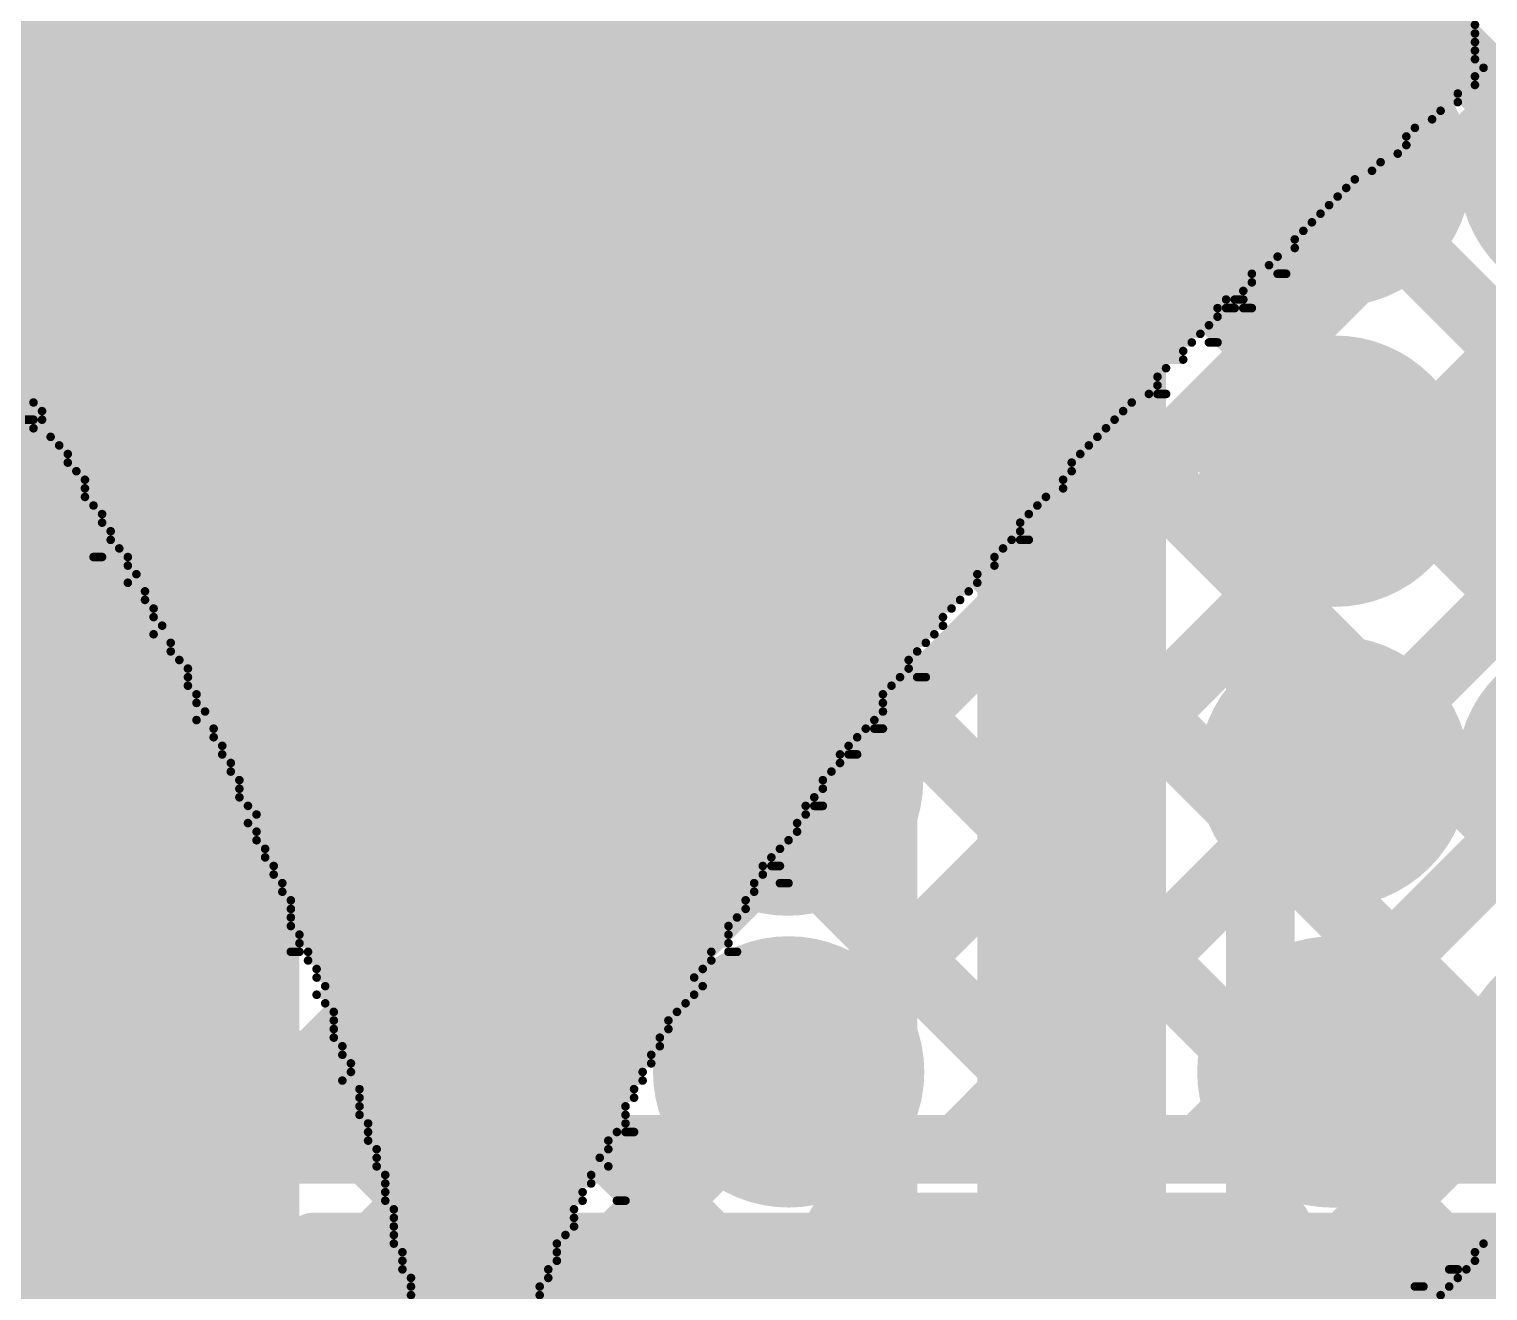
# Model space of a CAD drawing. Header units: millimetres. Extents: x 3.06 to 5.82, y 1.29 to 3.84.
# Drawn here: x 4.7485 to 4.9185, y 1.4745 to 1.6215 of the extents above; entities that cross this region are included whole.
import ezdxf

# ---------------------------------------------------------------- set-up
doc = ezdxf.new("R2010")
doc.units = ezdxf.units.MM
doc.header["$MEASUREMENT"] = 0
for name, color, linetype in [('BottomLayer', 5, 'Continuous'), ('BottomOverlay', 54, 'Continuous'), ('BottomSolder', 6, 'Continuous'), ('MultiLayer', 9, 'Continuous'), ('TopLayer', 1, 'Continuous'), ('TopOverlay', 2, 'Continuous'), ('TopPaste', 8, 'Continuous'), ('TopSolder', 216, 'Continuous'), ('ViaHoleLayer', 16, 'Continuous')]:
    doc.layers.add(name, color=color, linetype=linetype)

# ---------------------------------------------------------------- blocks, each defined once
blk = doc.blocks.new('SOT23_5_1')
at = {"layer": 'TopLayer'}
for points in [[(-0.07323, 0.0252), (-0.02913, 0.0252), (-0.07323, 0.04961), (-0.02913, 0.04961)], [(0.02913, 0.0252), (0.07323, 0.0252), (0.02913, 0.04961), (0.07323, 0.04961)], [(-0.07323, -0.0122), (-0.02913, -0.0122), (-0.07323, 0.0122), (-0.02913, 0.0122)], [(-0.07323, -0.04961), (-0.02913, -0.04961), (-0.07323, -0.0252), (-0.02913, -0.0252)], [(0.02913, -0.04961), (0.07323, -0.04961), (0.02913, -0.0252), (0.07323, -0.0252)]]:
    blk.add_solid(points, dxfattribs=at)
at = {"layer": 'TopOverlay'}
for points, const_width in [([(-0.04976, 0.063, 1), (-0.05824, 0.063, 1)], 0.01), ([(-0.06074, 0.063, 1), (-0.05574, 0.063, 1)], 0.005), ([(-0.05226, 0.063, 1), (-0.04726, 0.063, 1)], 0.005), ([(-0.02997, 0.063, 1), (-0.02603, 0.063, 1)], 0.00394), ([(0.02103, 0.063, 1), (0.02497, 0.063, 1)], 0.00394), ([(-0.02997, -0.063, 1), (-0.02603, -0.063, 1)], 0.00394), ([(0.02103, -0.063, 1), (0.02497, -0.063, 1)], 0.00394)]:
    blk.add_lwpolyline(points, format="xyb", close=True, dxfattribs=dict(at, const_width=const_width))
at = {"layer": 'TopOverlay', "const_width": 0.00787}
for points in [[(0.023, 0.063), (-0.028, 0.063)], [(0.023, -0.063), (-0.028, -0.063)]]:
    blk.add_lwpolyline(points, dxfattribs=at)
at = {"layer": 'TopPaste'}
for points in [[(-0.07323, 0.0252), (-0.02913, 0.0252), (-0.07323, 0.04961), (-0.02913, 0.04961)], [(0.02913, 0.0252), (0.07323, 0.0252), (0.02913, 0.04961), (0.07323, 0.04961)], [(-0.07323, -0.0122), (-0.02913, -0.0122), (-0.07323, 0.0122), (-0.02913, 0.0122)], [(-0.07323, -0.04961), (-0.02913, -0.04961), (-0.07323, -0.0252), (-0.02913, -0.0252)], [(0.02913, -0.04961), (0.07323, -0.04961), (0.02913, -0.0252), (0.07323, -0.0252)]]:
    blk.add_solid(points, dxfattribs=at)
at = {"layer": 'TopSolder'}
for points in [[(-0.07723, 0.0212), (-0.02513, 0.0212), (-0.07723, 0.05361), (-0.02513, 0.05361)], [(0.02513, 0.0212), (0.07723, 0.0212), (0.02513, 0.05361), (0.07723, 0.05361)], [(-0.07723, -0.0162), (-0.02513, -0.0162), (-0.07723, 0.0162), (-0.02513, 0.0162)], [(-0.07723, -0.05361), (-0.02513, -0.05361), (-0.07723, -0.0212), (-0.02513, -0.0212)], [(0.02513, -0.05361), (0.07723, -0.05361), (0.02513, -0.0212), (0.07723, -0.0212)]]:
    blk.add_solid(points, dxfattribs=at)

msp = doc.modelspace()

# ---------------------------------------------------------------- linework, layer by layer
at = {"layer": 'BottomLayer'}
for points, const_width in [([(4.63056, 1.491), (5.1809, 2.04134)], 0.008), ([(4.65884, 1.491), (5.175, 2.00716)], 0.008), ([(4.68712, 1.491), (5.17638, 1.98025)], 0.008), ([(4.54879, 1.9566), (5.01438, 1.491)], 0.008), ([(4.57707, 1.9566), (5.02231, 1.51136)], 0.008), ([(4.71541, 1.491), (5.17455, 1.95014)], 0.008), ([(4.74369, 1.491), (5.17776, 1.92507)], 0.008), ([(4.77198, 1.491), (5.19842, 1.91745)], 0.008), ([(4.60599, 1.87111), (4.9861, 1.491)], 0.008), ([(4.80026, 1.491), (5.17021, 1.86095)], 0.008), ([(4.59781, 1.85101), (4.95782, 1.491)], 0.008), ([(4.85683, 1.491), (5.215, 1.84917)], 0.008), ([(4.82855, 1.491), (5.18048, 1.84293)], 0.008), ([(4.57924, 1.84129), (4.92953, 1.491)], 0.008), ([(4.88511, 1.491), (5.23611, 1.842)], 0.008), ([(4.9134, 1.491), (5.2644, 1.842)], 0.008), ([(4.56439, 1.82786), (4.90125, 1.491)], 0.008), ([(4.5539, 1.81006), (4.87296, 1.491)], 0.008), ([(4.53976, 1.79592), (4.84468, 1.491)], 0.008), ([(4.52562, 1.78178), (4.81639, 1.491)], 0.008), ([(4.51148, 1.76763), (4.78811, 1.491)], 0.008), ([(4.49261, 1.75821), (4.75983, 1.491)], 0.008), ([(4.544, 1.491), (5.02645, 1.491)], 0.008), ([(4.544, 1.469), (5.184, 1.469)], 0.022)]:
    msp.add_lwpolyline(points, dxfattribs=dict(at, const_width=const_width))
for points, const_width in [([(4.89487, 1.605, 1), (4.90668, 1.605, 1)], 0.01181), ([(4.75922, 1.60323, 1), (4.77103, 1.60323, 1)], 0.01181), ([(4.79499, 1.60289, 1), (4.8068, 1.60289, 1)], 0.01181), ([(4.83099, 1.603, 1), (4.8428, 1.603, 1)], 0.01181), ([(4.89476, 1.57, 1), (4.90657, 1.57, 1)], 0.01181), ([(4.7591, 1.56889, 1), (4.77092, 1.56889, 1)], 0.01181), ([(4.7951, 1.56889, 1), (4.80692, 1.56889, 1)], 0.01181), ([(4.8311, 1.56901, 1), (4.84292, 1.56901, 1)], 0.01181), ([(4.75922, 1.53423, 1), (4.77103, 1.53423, 1)], 0.01181), ([(4.79499, 1.53389, 1), (4.8068, 1.53389, 1)], 0.01181), ([(4.83099, 1.53401, 1), (4.8428, 1.53401, 1)], 0.01181), ([(4.89465, 1.535, 1), (4.90646, 1.535, 1)], 0.01181), ([(4.75911, 1.4999, 1), (4.77092, 1.4999, 1)], 0.01181), ([(4.79511, 1.4999, 1), (4.80692, 1.4999, 1)], 0.01181), ([(4.83111, 1.50001, 1), (4.84292, 1.50001, 1)], 0.01181), ([(4.89453, 1.5, 1), (4.90635, 1.5, 1)], 0.01181), ([(4.75783, 1.491, 1), (4.76183, 1.491, 1)], 0.004), ([(4.76998, 1.491, 1), (4.77398, 1.491, 1)], 0.004), ([(4.78611, 1.491, 1), (4.79011, 1.491, 1)], 0.004), ([(4.79826, 1.491, 1), (4.80226, 1.491, 1)], 0.004), ([(4.81439, 1.491, 1), (4.81839, 1.491, 1)], 0.004), ([(4.82655, 1.491, 1), (4.83055, 1.491, 1)], 0.004), ([(4.84268, 1.491, 1), (4.84668, 1.491, 1)], 0.004), ([(4.85483, 1.491, 1), (4.85883, 1.491, 1)], 0.004), ([(4.87096, 1.491, 1), (4.87496, 1.491, 1)], 0.004), ([(4.88311, 1.491, 1), (4.88711, 1.491, 1)], 0.004), ([(4.89925, 1.491, 1), (4.90325, 1.491, 1)], 0.004), ([(4.9114, 1.491, 1), (4.9154, 1.491, 1)], 0.004)]:
    msp.add_lwpolyline(points, format="xyb", close=True, dxfattribs=dict(at, const_width=const_width))
at = {"layer": 'BottomOverlay', "const_width": 0.001}
for points in [[(4.716, 1.622), (4.917, 1.622)], [(4.717, 1.621), (4.917, 1.621)], [(4.718, 1.62), (4.917, 1.62)], [(4.719, 1.619), (4.917, 1.619)], [(4.72, 1.618), (4.917, 1.618)], [(4.721, 1.617), (4.918, 1.617)], [(4.721, 1.616), (4.917, 1.616)], [(4.722, 1.615), (4.917, 1.615)], [(4.723, 1.614), (4.915, 1.614)], [(4.724, 1.613), (4.915, 1.613)], [(4.725, 1.612), (4.913, 1.612)], [(4.726, 1.611), (4.912, 1.611)], [(4.727, 1.61), (4.91, 1.61)], [(4.727, 1.609), (4.909, 1.609)], [(4.728, 1.608), (4.909, 1.608)], [(4.728, 1.607), (4.908, 1.607)], [(4.729, 1.606), (4.906, 1.606)], [(4.73, 1.605), (4.905, 1.605)], [(4.731, 1.604), (4.903, 1.604)], [(4.732, 1.603), (4.902, 1.603)], [(4.733, 1.602), (4.901, 1.602)], [(4.733, 1.601), (4.9, 1.601)], [(4.734, 1.6), (4.899, 1.6)], [(4.735, 1.599), (4.898, 1.599)], [(4.735, 1.598), (4.897, 1.598)], [(4.736, 1.597), (4.896, 1.597)], [(4.737, 1.596), (4.896, 1.596)], [(4.737, 1.595), (4.894, 1.595)], [(4.738, 1.594), (4.893, 1.594)], [(4.739, 1.593), (4.891, 1.593)], [(4.894, 1.593), (4.895, 1.593)], [(4.74, 1.592), (4.891, 1.592)], [(4.74, 1.591), (4.89, 1.591)], [(4.741, 1.59), (4.888, 1.59)], [(4.742, 1.589), (4.887, 1.589)], [(4.888, 1.589), (4.889, 1.589)], [(4.889, 1.59), (4.89, 1.59)], [(4.89, 1.589), (4.891, 1.589)], [(4.742, 1.588), (4.887, 1.588)], [(4.743, 1.587), (4.886, 1.587)], [(4.744, 1.586), (4.885, 1.586)], [(4.744, 1.585), (4.884, 1.585)], [(4.745, 1.584), (4.883, 1.584)], [(4.886, 1.585), (4.887, 1.585)], [(4.746, 1.583), (4.883, 1.583)], [(4.746, 1.582), (4.881, 1.582)], [(4.747, 1.581), (4.88, 1.581)], [(4.747, 1.579), (4.879, 1.579)], [(4.748, 1.58), (4.88, 1.58)], [(4.88, 1.579), (4.881, 1.579)], [(4.749, 1.578), (4.877, 1.578)], [(4.748, 1.576), (4.749, 1.576)], [(4.75, 1.577), (4.876, 1.577)], [(4.75, 1.576), (4.875, 1.576)], [(4.749, 1.575), (4.874, 1.575)], [(4.751, 1.574), (4.873, 1.574)], [(4.752, 1.573), (4.872, 1.573)], [(4.753, 1.572), (4.871, 1.572)], [(4.753, 1.571), (4.87, 1.571)], [(4.754, 1.57), (4.87, 1.57)], [(4.755, 1.569), (4.869, 1.569)], [(4.755, 1.568), (4.869, 1.568)], [(4.755, 1.567), (4.867, 1.567)], [(4.756, 1.566), (4.866, 1.566)], [(4.757, 1.565), (4.865, 1.565)], [(4.757, 1.564), (4.864, 1.564)], [(4.758, 1.563), (4.864, 1.563)], [(4.758, 1.562), (4.863, 1.562)], [(4.864, 1.562), (4.865, 1.562)], [(4.759, 1.561), (4.862, 1.561)], [(4.756, 1.56), (4.757, 1.56)], [(4.76, 1.56), (4.861, 1.56)], [(4.76, 1.559), (4.861, 1.559)], [(4.76, 1.557), (4.859, 1.557)], [(4.761, 1.558), (4.859, 1.558)], [(4.762, 1.556), (4.858, 1.556)], [(4.762, 1.555), (4.857, 1.555)], [(4.763, 1.554), (4.856, 1.554)], [(4.763, 1.553), (4.855, 1.553)], [(4.764, 1.552), (4.855, 1.552)], [(4.763, 1.551), (4.854, 1.551)], [(4.765, 1.55), (4.853, 1.55)], [(4.765, 1.549), (4.852, 1.549)], [(4.766, 1.548), (4.851, 1.548)], [(4.767, 1.547), (4.851, 1.547)], [(4.767, 1.546), (4.85, 1.546)], [(4.767, 1.545), (4.849, 1.545)], [(4.852, 1.546), (4.853, 1.546)], [(4.768, 1.544), (4.848, 1.544)], [(4.768, 1.543), (4.848, 1.543)], [(4.769, 1.542), (4.848, 1.542)], [(4.768, 1.541), (4.847, 1.541)], [(4.77, 1.54), (4.846, 1.54)], [(4.847, 1.54), (4.848, 1.54)], [(4.77, 1.539), (4.845, 1.539)], [(4.771, 1.538), (4.844, 1.538)], [(4.771, 1.537), (4.843, 1.537)], [(4.844, 1.537), (4.845, 1.537)], [(4.772, 1.536), (4.843, 1.536)], [(4.772, 1.535), (4.842, 1.535)], [(4.773, 1.534), (4.841, 1.534)], [(4.773, 1.533), (4.841, 1.533)], [(4.773, 1.532), (4.84, 1.532)], [(4.774, 1.531), (4.839, 1.531)], [(4.775, 1.53), (4.839, 1.53)], [(4.84, 1.531), (4.841, 1.531)], [(4.774, 1.529), (4.838, 1.529)], [(4.775, 1.528), (4.838, 1.528)], [(4.775, 1.527), (4.837, 1.527)], [(4.776, 1.526), (4.836, 1.526)], [(4.776, 1.525), (4.835, 1.525)], [(4.777, 1.524), (4.834, 1.524)], [(4.777, 1.523), (4.834, 1.523)], [(4.835, 1.524), (4.836, 1.524)], [(4.778, 1.522), (4.833, 1.522)], [(4.778, 1.521), (4.833, 1.521)], [(4.836, 1.522), (4.837, 1.522)], [(4.779, 1.52), (4.832, 1.52)], [(4.779, 1.519), (4.832, 1.519)], [(4.779, 1.518), (4.831, 1.518)], [(4.779, 1.517), (4.83, 1.517)], [(4.78, 1.516), (4.83, 1.516)], [(4.78, 1.515), (4.83, 1.515)], [(4.779, 1.514), (4.78, 1.514)], [(4.781, 1.514), (4.828, 1.514)], [(4.781, 1.513), (4.828, 1.513)], [(4.83, 1.514), (4.831, 1.514)], [(4.782, 1.512), (4.827, 1.512)], [(4.782, 1.511), (4.826, 1.511)], [(4.783, 1.51), (4.827, 1.51)], [(4.782, 1.509), (4.826, 1.509)], [(4.783, 1.508), (4.825, 1.508)], [(4.784, 1.507), (4.824, 1.507)], [(4.784, 1.506), (4.823, 1.506)], [(4.784, 1.505), (4.823, 1.505)], [(4.784, 1.504), (4.822, 1.504)], [(4.785, 1.503), (4.822, 1.503)], [(4.785, 1.502), (4.821, 1.502)], [(4.786, 1.501), (4.821, 1.501)], [(4.785, 1.499), (4.82, 1.499)], [(4.786, 1.5), (4.82, 1.5)], [(4.787, 1.498), (4.819, 1.498)], [(4.787, 1.497), (4.819, 1.497)], [(4.787, 1.496), (4.818, 1.496)], [(4.787, 1.495), (4.818, 1.495)], [(4.788, 1.494), (4.818, 1.494)], [(4.788, 1.493), (4.817, 1.493)], [(4.818, 1.493), (4.819, 1.493)], [(4.788, 1.492), (4.816, 1.492)], [(4.789, 1.491), (4.816, 1.491)], [(4.789, 1.49), (4.815, 1.49)], [(4.789, 1.489), (4.816, 1.489)], [(4.79, 1.488), (4.814, 1.488)], [(4.79, 1.487), (4.814, 1.487)], [(4.79, 1.486), (4.813, 1.486)], [(4.79, 1.485), (4.813, 1.485)], [(4.791, 1.484), (4.812, 1.484)], [(4.817, 1.485), (4.818, 1.485)], [(4.791, 1.483), (4.812, 1.483)], [(4.791, 1.482), (4.812, 1.482)], [(4.791, 1.481), (4.811, 1.481)], [(4.919, 1.481), (4.947, 1.481)], [(4.791, 1.48), (4.81, 1.48)], [(4.792, 1.479), (4.81, 1.479)], [(4.917, 1.479), (4.944, 1.479)], [(4.918, 1.48), (4.945, 1.48)], [(4.792, 1.478), (4.81, 1.478)], [(4.792, 1.477), (4.809, 1.477)], [(4.914, 1.477), (4.915, 1.477)], [(4.916, 1.477), (4.943, 1.477)], [(4.917, 1.478), (4.943, 1.478)], [(4.793, 1.476), (4.809, 1.476)], [(4.915, 1.476), (4.942, 1.476)], [(4.793, 1.475), (4.808, 1.475)], [(4.793, 1.474), (4.808, 1.474)], [(4.91, 1.475), (4.911, 1.475)], [(4.913, 1.474), (4.94, 1.474)], [(4.914, 1.475), (4.941, 1.475)]]:
    msp.add_lwpolyline(points, dxfattribs=at)
at = {"layer": 'BottomOverlay', "const_width": 0.0005}
for points in [[(4.91675, 1.622, 1), (4.91725, 1.622, 1)], [(4.91675, 1.621, 1), (4.91725, 1.621, 1)], [(4.91675, 1.62, 1), (4.91725, 1.62, 1)], [(4.91675, 1.619, 1), (4.91725, 1.619, 1)], [(4.91675, 1.618, 1), (4.91725, 1.618, 1)], [(4.91775, 1.617, 1), (4.91825, 1.617, 1)], [(4.91675, 1.616, 1), (4.91725, 1.616, 1)], [(4.91675, 1.615, 1), (4.91725, 1.615, 1)], [(4.91475, 1.614, 1), (4.91525, 1.614, 1)], [(4.91475, 1.613, 1), (4.91525, 1.613, 1)], [(4.91275, 1.612, 1), (4.91325, 1.612, 1)], [(4.90975, 1.61, 1), (4.91025, 1.61, 1)], [(4.91175, 1.611, 1), (4.91225, 1.611, 1)], [(4.90875, 1.609, 1), (4.90925, 1.609, 1)], [(4.90875, 1.608, 1), (4.90925, 1.608, 1)], [(4.90575, 1.606, 1), (4.90625, 1.606, 1)], [(4.90775, 1.607, 1), (4.90825, 1.607, 1)], [(4.90475, 1.605, 1), (4.90525, 1.605, 1)], [(4.90175, 1.603, 1), (4.90225, 1.603, 1)], [(4.90275, 1.604, 1), (4.90325, 1.604, 1)], [(4.89975, 1.601, 1), (4.90025, 1.601, 1)], [(4.90075, 1.602, 1), (4.90125, 1.602, 1)], [(4.89875, 1.6, 1), (4.89925, 1.6, 1)], [(4.89675, 1.598, 1), (4.89725, 1.598, 1)], [(4.89775, 1.599, 1), (4.89825, 1.599, 1)], [(4.89575, 1.597, 1), (4.89625, 1.597, 1)], [(4.89575, 1.596, 1), (4.89625, 1.596, 1)], [(4.89375, 1.595, 1), (4.89425, 1.595, 1)], [(4.89075, 1.593, 1), (4.89125, 1.593, 1)], [(4.89275, 1.594, 1), (4.89325, 1.594, 1)], [(4.89375, 1.593, 1), (4.89425, 1.593, 1)], [(4.89475, 1.593, 1), (4.89525, 1.593, 1)], [(4.88975, 1.591, 1), (4.89025, 1.591, 1)], [(4.89075, 1.592, 1), (4.89125, 1.592, 1)], [(4.88675, 1.589, 1), (4.88725, 1.589, 1)], [(4.88775, 1.59, 1), (4.88825, 1.59, 1)], [(4.88775, 1.589, 1), (4.88825, 1.589, 1)], [(4.88875, 1.59, 1), (4.88925, 1.59, 1)], [(4.88875, 1.589, 1), (4.88925, 1.589, 1)], [(4.88975, 1.59, 1), (4.89025, 1.59, 1)], [(4.88975, 1.589, 1), (4.89025, 1.589, 1)], [(4.89075, 1.589, 1), (4.89125, 1.589, 1)], [(4.88675, 1.588, 1), (4.88725, 1.588, 1)], [(4.88475, 1.586, 1), (4.88525, 1.586, 1)], [(4.88575, 1.587, 1), (4.88625, 1.587, 1)], [(4.88275, 1.584, 1), (4.88325, 1.584, 1)], [(4.88375, 1.585, 1), (4.88425, 1.585, 1)], [(4.88575, 1.585, 1), (4.88625, 1.585, 1)], [(4.88675, 1.585, 1), (4.88725, 1.585, 1)], [(4.88275, 1.583, 1), (4.88325, 1.583, 1)], [(4.87975, 1.581, 1), (4.88025, 1.581, 1)], [(4.88075, 1.582, 1), (4.88125, 1.582, 1)], [(4.87875, 1.579, 1), (4.87925, 1.579, 1)], [(4.87975, 1.58, 1), (4.88025, 1.58, 1)], [(4.87975, 1.579, 1), (4.88025, 1.579, 1)], [(4.88075, 1.579, 1), (4.88125, 1.579, 1)], [(4.74875, 1.578, 1), (4.74925, 1.578, 1)], [(4.87675, 1.578, 1), (4.87725, 1.578, 1)], [(4.74875, 1.576, 1), (4.74925, 1.576, 1)], [(4.74975, 1.577, 1), (4.75025, 1.577, 1)], [(4.74975, 1.576, 1), (4.75025, 1.576, 1)], [(4.87475, 1.576, 1), (4.87525, 1.576, 1)], [(4.87575, 1.577, 1), (4.87625, 1.577, 1)], [(4.74875, 1.575, 1), (4.74925, 1.575, 1)], [(4.75075, 1.574, 1), (4.75125, 1.574, 1)], [(4.87275, 1.574, 1), (4.87325, 1.574, 1)], [(4.87375, 1.575, 1), (4.87425, 1.575, 1)], [(4.75175, 1.573, 1), (4.75225, 1.573, 1)], [(4.75275, 1.572, 1), (4.75325, 1.572, 1)], [(4.87075, 1.572, 1), (4.87125, 1.572, 1)], [(4.87175, 1.573, 1), (4.87225, 1.573, 1)], [(4.75275, 1.571, 1), (4.75325, 1.571, 1)], [(4.86975, 1.571, 1), (4.87025, 1.571, 1)], [(4.75375, 1.57, 1), (4.75425, 1.57, 1)], [(4.75475, 1.569, 1), (4.75525, 1.569, 1)], [(4.86875, 1.569, 1), (4.86925, 1.569, 1)], [(4.86975, 1.57, 1), (4.87025, 1.57, 1)], [(4.75475, 1.568, 1), (4.75525, 1.568, 1)], [(4.75475, 1.567, 1), (4.75525, 1.567, 1)], [(4.86675, 1.567, 1), (4.86725, 1.567, 1)], [(4.86875, 1.568, 1), (4.86925, 1.568, 1)], [(4.75575, 1.566, 1), (4.75625, 1.566, 1)], [(4.86575, 1.566, 1), (4.86625, 1.566, 1)], [(4.75675, 1.565, 1), (4.75725, 1.565, 1)], [(4.75675, 1.564, 1), (4.75725, 1.564, 1)], [(4.86375, 1.564, 1), (4.86425, 1.564, 1)], [(4.86475, 1.565, 1), (4.86525, 1.565, 1)], [(4.75775, 1.563, 1), (4.75825, 1.563, 1)], [(4.75775, 1.562, 1), (4.75825, 1.562, 1)], [(4.86275, 1.562, 1), (4.86325, 1.562, 1)], [(4.86375, 1.563, 1), (4.86425, 1.563, 1)], [(4.86375, 1.562, 1), (4.86425, 1.562, 1)], [(4.86475, 1.562, 1), (4.86525, 1.562, 1)], [(4.75875, 1.561, 1), (4.75925, 1.561, 1)], [(4.86175, 1.561, 1), (4.86225, 1.561, 1)], [(4.75575, 1.56, 1), (4.75625, 1.56, 1)], [(4.75675, 1.56, 1), (4.75725, 1.56, 1)], [(4.75975, 1.56, 1), (4.76025, 1.56, 1)], [(4.75975, 1.559, 1), (4.76025, 1.559, 1)], [(4.86075, 1.56, 1), (4.86125, 1.56, 1)], [(4.86075, 1.559, 1), (4.86125, 1.559, 1)], [(4.75975, 1.557, 1), (4.76025, 1.557, 1)], [(4.76075, 1.558, 1), (4.76125, 1.558, 1)], [(4.85875, 1.558, 1), (4.85925, 1.558, 1)], [(4.85875, 1.557, 1), (4.85925, 1.557, 1)], [(4.76175, 1.556, 1), (4.76225, 1.556, 1)], [(4.76175, 1.555, 1), (4.76225, 1.555, 1)], [(4.85675, 1.555, 1), (4.85725, 1.555, 1)], [(4.85775, 1.556, 1), (4.85825, 1.556, 1)], [(4.76275, 1.554, 1), (4.76325, 1.554, 1)], [(4.85575, 1.554, 1), (4.85625, 1.554, 1)], [(4.76275, 1.553, 1), (4.76325, 1.553, 1)], [(4.76375, 1.552, 1), (4.76425, 1.552, 1)], [(4.85475, 1.553, 1), (4.85525, 1.553, 1)], [(4.85475, 1.552, 1), (4.85525, 1.552, 1)], [(4.76275, 1.551, 1), (4.76325, 1.551, 1)], [(4.76475, 1.55, 1), (4.76525, 1.55, 1)], [(4.85275, 1.55, 1), (4.85325, 1.55, 1)], [(4.85375, 1.551, 1), (4.85425, 1.551, 1)], [(4.76475, 1.549, 1), (4.76525, 1.549, 1)], [(4.85175, 1.549, 1), (4.85225, 1.549, 1)], [(4.76575, 1.548, 1), (4.76625, 1.548, 1)], [(4.76675, 1.547, 1), (4.76725, 1.547, 1)], [(4.85075, 1.548, 1), (4.85125, 1.548, 1)], [(4.85075, 1.547, 1), (4.85125, 1.547, 1)], [(4.76675, 1.546, 1), (4.76725, 1.546, 1)], [(4.76675, 1.545, 1), (4.76725, 1.545, 1)], [(4.84875, 1.545, 1), (4.84925, 1.545, 1)], [(4.84975, 1.546, 1), (4.85025, 1.546, 1)], [(4.85175, 1.546, 1), (4.85225, 1.546, 1)], [(4.85275, 1.546, 1), (4.85325, 1.546, 1)], [(4.76775, 1.544, 1), (4.76825, 1.544, 1)], [(4.84775, 1.544, 1), (4.84825, 1.544, 1)], [(4.76775, 1.543, 1), (4.76825, 1.543, 1)], [(4.76875, 1.542, 1), (4.76925, 1.542, 1)], [(4.84775, 1.543, 1), (4.84825, 1.543, 1)], [(4.84775, 1.542, 1), (4.84825, 1.542, 1)], [(4.76775, 1.541, 1), (4.76825, 1.541, 1)], [(4.76975, 1.54, 1), (4.77025, 1.54, 1)], [(4.84575, 1.54, 1), (4.84625, 1.54, 1)], [(4.84675, 1.541, 1), (4.84725, 1.541, 1)], [(4.84675, 1.54, 1), (4.84725, 1.54, 1)], [(4.84775, 1.54, 1), (4.84825, 1.54, 1)], [(4.76975, 1.539, 1), (4.77025, 1.539, 1)], [(4.77075, 1.538, 1), (4.77125, 1.538, 1)], [(4.84375, 1.538, 1), (4.84425, 1.538, 1)], [(4.84475, 1.539, 1), (4.84525, 1.539, 1)], [(4.77075, 1.537, 1), (4.77125, 1.537, 1)], [(4.84275, 1.537, 1), (4.84325, 1.537, 1)], [(4.84375, 1.537, 1), (4.84425, 1.537, 1)], [(4.84475, 1.537, 1), (4.84525, 1.537, 1)], [(4.77175, 1.536, 1), (4.77225, 1.536, 1)], [(4.77175, 1.535, 1), (4.77225, 1.535, 1)], [(4.84175, 1.535, 1), (4.84225, 1.535, 1)], [(4.84275, 1.536, 1), (4.84325, 1.536, 1)], [(4.77275, 1.534, 1), (4.77325, 1.534, 1)], [(4.77275, 1.533, 1), (4.77325, 1.533, 1)], [(4.84075, 1.534, 1), (4.84125, 1.534, 1)], [(4.84075, 1.533, 1), (4.84125, 1.533, 1)], [(4.77275, 1.532, 1), (4.77325, 1.532, 1)], [(4.83975, 1.532, 1), (4.84025, 1.532, 1)], [(4.77375, 1.531, 1), (4.77425, 1.531, 1)], [(4.77475, 1.53, 1), (4.77525, 1.53, 1)], [(4.83875, 1.531, 1), (4.83925, 1.531, 1)], [(4.83875, 1.53, 1), (4.83925, 1.53, 1)], [(4.83975, 1.531, 1), (4.84025, 1.531, 1)], [(4.84075, 1.531, 1), (4.84125, 1.531, 1)], [(4.77375, 1.529, 1), (4.77425, 1.529, 1)], [(4.77475, 1.528, 1), (4.77525, 1.528, 1)], [(4.83775, 1.529, 1), (4.83825, 1.529, 1)], [(4.83775, 1.528, 1), (4.83825, 1.528, 1)], [(4.77475, 1.527, 1), (4.77525, 1.527, 1)], [(4.83675, 1.527, 1), (4.83725, 1.527, 1)], [(4.77575, 1.526, 1), (4.77625, 1.526, 1)], [(4.77575, 1.525, 1), (4.77625, 1.525, 1)], [(4.83475, 1.525, 1), (4.83525, 1.525, 1)], [(4.83575, 1.526, 1), (4.83625, 1.526, 1)], [(4.77675, 1.524, 1), (4.77725, 1.524, 1)], [(4.77675, 1.523, 1), (4.77725, 1.523, 1)], [(4.83375, 1.524, 1), (4.83425, 1.524, 1)], [(4.83375, 1.523, 1), (4.83425, 1.523, 1)], [(4.83475, 1.524, 1), (4.83525, 1.524, 1)], [(4.83575, 1.524, 1), (4.83625, 1.524, 1)], [(4.77775, 1.522, 1), (4.77825, 1.522, 1)], [(4.77775, 1.521, 1), (4.77825, 1.521, 1)], [(4.83275, 1.522, 1), (4.83325, 1.522, 1)], [(4.83275, 1.521, 1), (4.83325, 1.521, 1)], [(4.83575, 1.522, 1), (4.83625, 1.522, 1)], [(4.83675, 1.522, 1), (4.83725, 1.522, 1)], [(4.77875, 1.52, 1), (4.77925, 1.52, 1)], [(4.83175, 1.52, 1), (4.83225, 1.52, 1)], [(4.77875, 1.519, 1), (4.77925, 1.519, 1)], [(4.77875, 1.518, 1), (4.77925, 1.518, 1)], [(4.83075, 1.518, 1), (4.83125, 1.518, 1)], [(4.83175, 1.519, 1), (4.83225, 1.519, 1)], [(4.77875, 1.517, 1), (4.77925, 1.517, 1)], [(4.77975, 1.516, 1), (4.78025, 1.516, 1)], [(4.82975, 1.517, 1), (4.83025, 1.517, 1)], [(4.82975, 1.516, 1), (4.83025, 1.516, 1)], [(4.77975, 1.515, 1), (4.78025, 1.515, 1)], [(4.82975, 1.515, 1), (4.83025, 1.515, 1)], [(4.77875, 1.514, 1), (4.77925, 1.514, 1)], [(4.77975, 1.514, 1), (4.78025, 1.514, 1)], [(4.78075, 1.514, 1), (4.78125, 1.514, 1)], [(4.78075, 1.513, 1), (4.78125, 1.513, 1)], [(4.82775, 1.514, 1), (4.82825, 1.514, 1)], [(4.82775, 1.513, 1), (4.82825, 1.513, 1)], [(4.82975, 1.514, 1), (4.83025, 1.514, 1)], [(4.83075, 1.514, 1), (4.83125, 1.514, 1)], [(4.78175, 1.512, 1), (4.78225, 1.512, 1)], [(4.78175, 1.511, 1), (4.78225, 1.511, 1)], [(4.82575, 1.511, 1), (4.82625, 1.511, 1)], [(4.82675, 1.512, 1), (4.82725, 1.512, 1)], [(4.78275, 1.51, 1), (4.78325, 1.51, 1)], [(4.82675, 1.51, 1), (4.82725, 1.51, 1)], [(4.78175, 1.509, 1), (4.78225, 1.509, 1)], [(4.78275, 1.508, 1), (4.78325, 1.508, 1)], [(4.82475, 1.508, 1), (4.82525, 1.508, 1)], [(4.82575, 1.509, 1), (4.82625, 1.509, 1)], [(4.78375, 1.507, 1), (4.78425, 1.507, 1)], [(4.78375, 1.506, 1), (4.78425, 1.506, 1)], [(4.82275, 1.506, 1), (4.82325, 1.506, 1)], [(4.82375, 1.507, 1), (4.82425, 1.507, 1)], [(4.78375, 1.505, 1), (4.78425, 1.505, 1)], [(4.78375, 1.504, 1), (4.78425, 1.504, 1)], [(4.82175, 1.504, 1), (4.82225, 1.504, 1)], [(4.82275, 1.505, 1), (4.82325, 1.505, 1)], [(4.78475, 1.503, 1), (4.78525, 1.503, 1)], [(4.82175, 1.503, 1), (4.82225, 1.503, 1)], [(4.78475, 1.502, 1), (4.78525, 1.502, 1)], [(4.78575, 1.501, 1), (4.78625, 1.501, 1)], [(4.82075, 1.502, 1), (4.82125, 1.502, 1)], [(4.82075, 1.501, 1), (4.82125, 1.501, 1)], [(4.78475, 1.499, 1), (4.78525, 1.499, 1)], [(4.78575, 1.5, 1), (4.78625, 1.5, 1)], [(4.81975, 1.5, 1), (4.82025, 1.5, 1)], [(4.81975, 1.499, 1), (4.82025, 1.499, 1)], [(4.78675, 1.498, 1), (4.78725, 1.498, 1)], [(4.81875, 1.498, 1), (4.81925, 1.498, 1)], [(4.78675, 1.497, 1), (4.78725, 1.497, 1)], [(4.78675, 1.496, 1), (4.78725, 1.496, 1)], [(4.81775, 1.496, 1), (4.81825, 1.496, 1)], [(4.81875, 1.497, 1), (4.81925, 1.497, 1)], [(4.78675, 1.495, 1), (4.78725, 1.495, 1)], [(4.78775, 1.494, 1), (4.78825, 1.494, 1)], [(4.81775, 1.495, 1), (4.81825, 1.495, 1)], [(4.81775, 1.494, 1), (4.81825, 1.494, 1)], [(4.78775, 1.493, 1), (4.78825, 1.493, 1)], [(4.81675, 1.493, 1), (4.81725, 1.493, 1)], [(4.81775, 1.493, 1), (4.81825, 1.493, 1)], [(4.81875, 1.493, 1), (4.81925, 1.493, 1)], [(4.78775, 1.492, 1), (4.78825, 1.492, 1)], [(4.78875, 1.491, 1), (4.78925, 1.491, 1)], [(4.81575, 1.492, 1), (4.81625, 1.492, 1)], [(4.81575, 1.491, 1), (4.81625, 1.491, 1)], [(4.78875, 1.49, 1), (4.78925, 1.49, 1)], [(4.78875, 1.489, 1), (4.78925, 1.489, 1)], [(4.81475, 1.49, 1), (4.81525, 1.49, 1)], [(4.81575, 1.489, 1), (4.81625, 1.489, 1)], [(4.78975, 1.488, 1), (4.79025, 1.488, 1)], [(4.78975, 1.487, 1), (4.79025, 1.487, 1)], [(4.81375, 1.488, 1), (4.81425, 1.488, 1)], [(4.81375, 1.487, 1), (4.81425, 1.487, 1)], [(4.78975, 1.486, 1), (4.79025, 1.486, 1)], [(4.81275, 1.486, 1), (4.81325, 1.486, 1)], [(4.78975, 1.485, 1), (4.79025, 1.485, 1)], [(4.79075, 1.484, 1), (4.79125, 1.484, 1)], [(4.81175, 1.484, 1), (4.81225, 1.484, 1)], [(4.81275, 1.485, 1), (4.81325, 1.485, 1)], [(4.81675, 1.485, 1), (4.81725, 1.485, 1)], [(4.81775, 1.485, 1), (4.81825, 1.485, 1)], [(4.79075, 1.483, 1), (4.79125, 1.483, 1)], [(4.79075, 1.482, 1), (4.79125, 1.482, 1)], [(4.81175, 1.483, 1), (4.81225, 1.483, 1)], [(4.81175, 1.482, 1), (4.81225, 1.482, 1)], [(4.79075, 1.481, 1), (4.79125, 1.481, 1)], [(4.81075, 1.481, 1), (4.81125, 1.481, 1)], [(4.79075, 1.48, 1), (4.79125, 1.48, 1)], [(4.79175, 1.479, 1), (4.79225, 1.479, 1)], [(4.80975, 1.48, 1), (4.81025, 1.48, 1)], [(4.80975, 1.479, 1), (4.81025, 1.479, 1)], [(4.91675, 1.479, 1), (4.91725, 1.479, 1)], [(4.91775, 1.48, 1), (4.91825, 1.48, 1)], [(4.79175, 1.478, 1), (4.79225, 1.478, 1)], [(4.79175, 1.477, 1), (4.79225, 1.477, 1)], [(4.80875, 1.477, 1), (4.80925, 1.477, 1)], [(4.80975, 1.478, 1), (4.81025, 1.478, 1)], [(4.91375, 1.477, 1), (4.91425, 1.477, 1)], [(4.91475, 1.477, 1), (4.91525, 1.477, 1)], [(4.91575, 1.477, 1), (4.91625, 1.477, 1)], [(4.91675, 1.478, 1), (4.91725, 1.478, 1)], [(4.79275, 1.476, 1), (4.79325, 1.476, 1)], [(4.80875, 1.476, 1), (4.80925, 1.476, 1)], [(4.91475, 1.476, 1), (4.91525, 1.476, 1)], [(4.79275, 1.475, 1), (4.79325, 1.475, 1)], [(4.79275, 1.474, 1), (4.79325, 1.474, 1)], [(4.80775, 1.475, 1), (4.80825, 1.475, 1)], [(4.80775, 1.474, 1), (4.80825, 1.474, 1)], [(4.90975, 1.475, 1), (4.91025, 1.475, 1)], [(4.91075, 1.475, 1), (4.91125, 1.475, 1)], [(4.91275, 1.474, 1), (4.91325, 1.474, 1)], [(4.91375, 1.475, 1), (4.91425, 1.475, 1)]]:
    msp.add_lwpolyline(points, format="xyb", close=True, dxfattribs=at)
at = {"layer": 'BottomSolder', "const_width": 0.01581}
for points in [[(4.89287, 1.605, 1), (4.90868, 1.605, 1)], [(4.92298, 1.605, 1), (4.93879, 1.605, 1)], [(4.75722, 1.60323, 1), (4.77303, 1.60323, 1)], [(4.79299, 1.60289, 1), (4.8088, 1.60289, 1)], [(4.82899, 1.603, 1), (4.8448, 1.603, 1)], [(4.7571, 1.56889, 1), (4.77292, 1.56889, 1)], [(4.7931, 1.56889, 1), (4.80892, 1.56889, 1)], [(4.8291, 1.56901, 1), (4.84492, 1.56901, 1)], [(4.89276, 1.57, 1), (4.90857, 1.57, 1)], [(4.92287, 1.57, 1), (4.93868, 1.57, 1)], [(4.89265, 1.535, 1), (4.90846, 1.535, 1)], [(4.92276, 1.535, 1), (4.93857, 1.535, 1)], [(4.75722, 1.53423, 1), (4.77303, 1.53423, 1)], [(4.79299, 1.53389, 1), (4.8088, 1.53389, 1)], [(4.82899, 1.53401, 1), (4.8448, 1.53401, 1)], [(4.75711, 1.4999, 1), (4.77292, 1.4999, 1)], [(4.79311, 1.4999, 1), (4.80892, 1.4999, 1)], [(4.82911, 1.50001, 1), (4.84492, 1.50001, 1)], [(4.89253, 1.5, 1), (4.90835, 1.5, 1)], [(4.92265, 1.5, 1), (4.93846, 1.5, 1)]]:
    msp.add_lwpolyline(points, format="xyb", close=True, dxfattribs=at)
at = {"layer": 'MultiLayer', "const_width": 0.01181}
for points in [[(4.89487, 1.605, 1), (4.90668, 1.605, 1)], [(4.75922, 1.60323, 1), (4.77103, 1.60323, 1)], [(4.79499, 1.60289, 1), (4.8068, 1.60289, 1)], [(4.83099, 1.603, 1), (4.8428, 1.603, 1)], [(4.89476, 1.57, 1), (4.90657, 1.57, 1)], [(4.7591, 1.56889, 1), (4.77092, 1.56889, 1)], [(4.7951, 1.56889, 1), (4.80692, 1.56889, 1)], [(4.8311, 1.56901, 1), (4.84292, 1.56901, 1)], [(4.75922, 1.53423, 1), (4.77103, 1.53423, 1)], [(4.79499, 1.53389, 1), (4.8068, 1.53389, 1)], [(4.83099, 1.53401, 1), (4.8428, 1.53401, 1)], [(4.89465, 1.535, 1), (4.90646, 1.535, 1)], [(4.75911, 1.4999, 1), (4.77092, 1.4999, 1)], [(4.79511, 1.4999, 1), (4.80692, 1.4999, 1)], [(4.83111, 1.50001, 1), (4.84292, 1.50001, 1)], [(4.89453, 1.5, 1), (4.90635, 1.5, 1)]]:
    msp.add_lwpolyline(points, format="xyb", close=True, dxfattribs=at)
at = {"layer": 'TopLayer'}
for points, const_width in [([(4.87, 1.4791), (4.87, 2)], 0.022), ([(4.848, 1.4791), (4.848, 1.99397)], 0.008), ([(4.892, 1.47961), (4.892, 1.99397)], 0.008), ([(4.892, 1.61102), (5.19842, 1.91745)], 0.008), ([(4.892, 1.58274), (5.17021, 1.86095)], 0.008), ([(4.892, 1.55445), (5.18048, 1.84293)], 0.008), ([(4.892, 1.52617), (5.181, 1.81517)], 0.008), ([(4.64032, 1.80849), (4.848, 1.60082)], 0.008), ([(4.58825, 1.804), (4.848, 1.54425)], 0.008), ([(4.61653, 1.804), (4.848, 1.57253)], 0.008), ([(4.56274, 1.80123), (4.848, 1.51596)], 0.008), ([(4.54859, 1.78708), (4.848, 1.48768)], 0.008), ([(4.892, 1.49789), (5.181, 1.78689)], 0.008), ([(4.541, 1.76639), (4.82779, 1.47961)], 0.008), ([(4.541, 1.73811), (4.7995, 1.47961)], 0.008), ([(4.541, 1.70983), (4.78177, 1.46905)], 0.008), ([(4.55933, 1.41978), (4.848, 1.70844)], 0.008), ([(4.541, 1.68154), (4.78177, 1.44077)], 0.008), ([(4.57348, 1.40564), (4.848, 1.68016)], 0.008), ([(4.59912, 1.403), (4.848, 1.65188)], 0.008), ([(4.902, 1.47961), (5.075, 1.6526)], 0.008), ([(4.892, 1.64167), (5.02231, 1.51136)], 0.008), ([(4.62741, 1.403), (4.848, 1.62359)], 0.008), ([(4.892, 1.61338), (5.022, 1.48338)], 0.008), ([(4.65569, 1.403), (4.848, 1.59531)], 0.008), ([(4.892, 1.5851), (4.9981, 1.479)], 0.008), ([(4.68398, 1.403), (4.848, 1.56702)], 0.008), ([(4.892, 1.55682), (4.96982, 1.479)], 0.008), ([(4.78887, 1.47961), (4.848, 1.53874)], 0.008), ([(4.892, 1.52853), (4.94093, 1.47961)], 0.008), ([(4.81715, 1.47961), (4.848, 1.51045)], 0.008), ([(4.892, 1.50025), (4.91264, 1.47961)], 0.008), ([(4.84544, 1.47961), (4.848, 1.48217)], 0.008), ([(4.78177, 1.47961), (4.84787, 1.47961)], 0.008), ([(4.78177, 1.4332), (4.78177, 1.47961)], 0.008), ([(4.84787, 1.4332), (4.84787, 1.47961)], 0.008), ([(4.892, 1.47961), (4.95023, 1.47961)], 0.008), ([(4.71226, 1.403), (4.78177, 1.47251)], 0.008)]:
    msp.add_lwpolyline(points, dxfattribs=dict(at, const_width=const_width))
for points, const_width in [([(4.846, 1.62359, 1), (4.85, 1.62359, 1)], 0.004), ([(4.89, 1.61338, 1), (4.894, 1.61338, 1)], 0.004), ([(4.89487, 1.605, 1), (4.90668, 1.605, 1)], 0.01181), ([(4.75922, 1.60323, 1), (4.77103, 1.60323, 1)], 0.01181), ([(4.89, 1.61102, 1), (4.894, 1.61102, 1)], 0.004), ([(4.79499, 1.60289, 1), (4.8068, 1.60289, 1)], 0.01181), ([(4.83099, 1.603, 1), (4.8428, 1.603, 1)], 0.01181), ([(4.846, 1.60082, 1), (4.85, 1.60082, 1)], 0.004), ([(4.846, 1.59531, 1), (4.85, 1.59531, 1)], 0.004), ([(4.89, 1.5851, 1), (4.894, 1.5851, 1)], 0.004), ([(4.89, 1.58274, 1), (4.894, 1.58274, 1)], 0.004), ([(4.89476, 1.57, 1), (4.90657, 1.57, 1)], 0.01181), ([(4.7591, 1.56889, 1), (4.77092, 1.56889, 1)], 0.01181), ([(4.7951, 1.56889, 1), (4.80692, 1.56889, 1)], 0.01181), ([(4.8311, 1.56901, 1), (4.84292, 1.56901, 1)], 0.01181), ([(4.846, 1.57253, 1), (4.85, 1.57253, 1)], 0.004), ([(4.846, 1.56702, 1), (4.85, 1.56702, 1)], 0.004), ([(4.89, 1.55682, 1), (4.894, 1.55682, 1)], 0.004), ([(4.89, 1.55445, 1), (4.894, 1.55445, 1)], 0.004), ([(4.846, 1.54425, 1), (4.85, 1.54425, 1)], 0.004), ([(4.75922, 1.53423, 1), (4.77103, 1.53423, 1)], 0.01181), ([(4.79499, 1.53389, 1), (4.8068, 1.53389, 1)], 0.01181), ([(4.83099, 1.53401, 1), (4.8428, 1.53401, 1)], 0.01181), ([(4.89465, 1.535, 1), (4.90646, 1.535, 1)], 0.01181), ([(4.846, 1.53874, 1), (4.85, 1.53874, 1)], 0.004), ([(4.89, 1.52853, 1), (4.894, 1.52853, 1)], 0.004), ([(4.89, 1.52617, 1), (4.894, 1.52617, 1)], 0.004), ([(4.846, 1.51596, 1), (4.85, 1.51596, 1)], 0.004), ([(4.846, 1.51045, 1), (4.85, 1.51045, 1)], 0.004), ([(4.75911, 1.4999, 1), (4.77092, 1.4999, 1)], 0.01181), ([(4.79511, 1.4999, 1), (4.80692, 1.4999, 1)], 0.01181), ([(4.83111, 1.50001, 1), (4.84292, 1.50001, 1)], 0.01181), ([(4.89453, 1.5, 1), (4.90635, 1.5, 1)], 0.01181), ([(4.89, 1.50025, 1), (4.894, 1.50025, 1)], 0.004), ([(4.89, 1.49789, 1), (4.894, 1.49789, 1)], 0.004), ([(4.846, 1.48768, 1), (4.85, 1.48768, 1)], 0.004), ([(4.8645, 1.4791, 1), (4.8755, 1.4791, 1)], 0.011), ([(4.8645, 1.4791, 1), (4.8755, 1.4791, 1)], 0.011), ([(4.846, 1.48217, 1), (4.85, 1.48217, 1)], 0.004), ([(4.77977, 1.47961, 1), (4.78377, 1.47961, 1)], 0.004), ([(4.77977, 1.47961, 1), (4.78377, 1.47961, 1)], 0.004), ([(4.78687, 1.47961, 1), (4.79087, 1.47961, 1)], 0.004), ([(4.7975, 1.47961, 1), (4.8015, 1.47961, 1)], 0.004), ([(4.81515, 1.47961, 1), (4.81915, 1.47961, 1)], 0.004), ([(4.82579, 1.47961, 1), (4.82979, 1.47961, 1)], 0.004), ([(4.84344, 1.47961, 1), (4.84744, 1.47961, 1)], 0.004), ([(4.84587, 1.47961, 1), (4.84987, 1.47961, 1)], 0.004), ([(4.84587, 1.47961, 1), (4.84987, 1.47961, 1)], 0.004), ([(4.846, 1.4791, 1), (4.85, 1.4791, 1)], 0.004), ([(4.846, 1.4791, 1), (4.85, 1.4791, 1)], 0.004), ([(4.89, 1.47961, 1), (4.894, 1.47961, 1)], 0.004), ([(4.89, 1.47961, 1), (4.894, 1.47961, 1)], 0.004), ([(4.9, 1.47961, 1), (4.904, 1.47961, 1)], 0.004), ([(4.91064, 1.47961, 1), (4.91464, 1.47961, 1)], 0.004), ([(4.77977, 1.47251, 1), (4.78377, 1.47251, 1)], 0.004)]:
    msp.add_lwpolyline(points, format="xyb", close=True, dxfattribs=dict(at, const_width=const_width))
for points, const_width in [([(4.8927, 1.4564, -0.414214), (4.87, 1.4791)], 0.022), ([(4.88413, 1.43523, -0.358817), (4.848, 1.4791)], 0.008)]:
    msp.add_lwpolyline(points, format="xyb", dxfattribs=dict(at, const_width=const_width))
msp.add_solid([(4.574, 1.403), (4.78, 1.403), (4.574, 1.8), (4.78, 1.8)], dxfattribs=at)
at = {"layer": 'TopSolder', "const_width": 0.01581}
for points in [[(4.89287, 1.605, 1), (4.90868, 1.605, 1)], [(4.92298, 1.605, 1), (4.93879, 1.605, 1)], [(4.75722, 1.60323, 1), (4.77303, 1.60323, 1)], [(4.79299, 1.60289, 1), (4.8088, 1.60289, 1)], [(4.82899, 1.603, 1), (4.8448, 1.603, 1)], [(4.7571, 1.56889, 1), (4.77292, 1.56889, 1)], [(4.7931, 1.56889, 1), (4.80892, 1.56889, 1)], [(4.8291, 1.56901, 1), (4.84492, 1.56901, 1)], [(4.89276, 1.57, 1), (4.90857, 1.57, 1)], [(4.92287, 1.57, 1), (4.93868, 1.57, 1)], [(4.89265, 1.535, 1), (4.90846, 1.535, 1)], [(4.92276, 1.535, 1), (4.93857, 1.535, 1)], [(4.75722, 1.53423, 1), (4.77303, 1.53423, 1)], [(4.79299, 1.53389, 1), (4.8088, 1.53389, 1)], [(4.82899, 1.53401, 1), (4.8448, 1.53401, 1)], [(4.75711, 1.4999, 1), (4.77292, 1.4999, 1)], [(4.79311, 1.4999, 1), (4.80892, 1.4999, 1)], [(4.82911, 1.50001, 1), (4.84492, 1.50001, 1)], [(4.89253, 1.5, 1), (4.90835, 1.5, 1)], [(4.92265, 1.5, 1), (4.93846, 1.5, 1)]]:
    msp.add_lwpolyline(points, format="xyb", close=True, dxfattribs=at)
at = {"layer": 'ViaHoleLayer', "const_width": 0.00787}
for points in [[(4.89684, 1.605, 1), (4.90471, 1.605, 1)], [(4.76118, 1.60323, 1), (4.76906, 1.60323, 1)], [(4.79696, 1.60289, 1), (4.80483, 1.60289, 1)], [(4.83296, 1.603, 1), (4.84083, 1.603, 1)], [(4.89673, 1.57, 1), (4.9046, 1.57, 1)], [(4.76107, 1.56889, 1), (4.76895, 1.56889, 1)], [(4.79707, 1.56889, 1), (4.80495, 1.56889, 1)], [(4.83307, 1.56901, 1), (4.84095, 1.56901, 1)], [(4.76119, 1.53423, 1), (4.76906, 1.53423, 1)], [(4.89661, 1.535, 1), (4.90449, 1.535, 1)], [(4.79696, 1.53389, 1), (4.80484, 1.53389, 1)], [(4.83296, 1.53401, 1), (4.84084, 1.53401, 1)], [(4.76108, 1.4999, 1), (4.76895, 1.4999, 1)], [(4.79708, 1.4999, 1), (4.80495, 1.4999, 1)], [(4.83308, 1.50001, 1), (4.84095, 1.50001, 1)], [(4.8965, 1.5, 1), (4.90438, 1.5, 1)]]:
    msp.add_lwpolyline(points, format="xyb", close=True, dxfattribs=at)

# ---------------------------------------------------------------- block references
at = {"rotation": 180}
msp.add_blockref('SOT23_5_1', (4.866, 1.419), dxfattribs=at)

doc.saveas('drawing.dxf')
